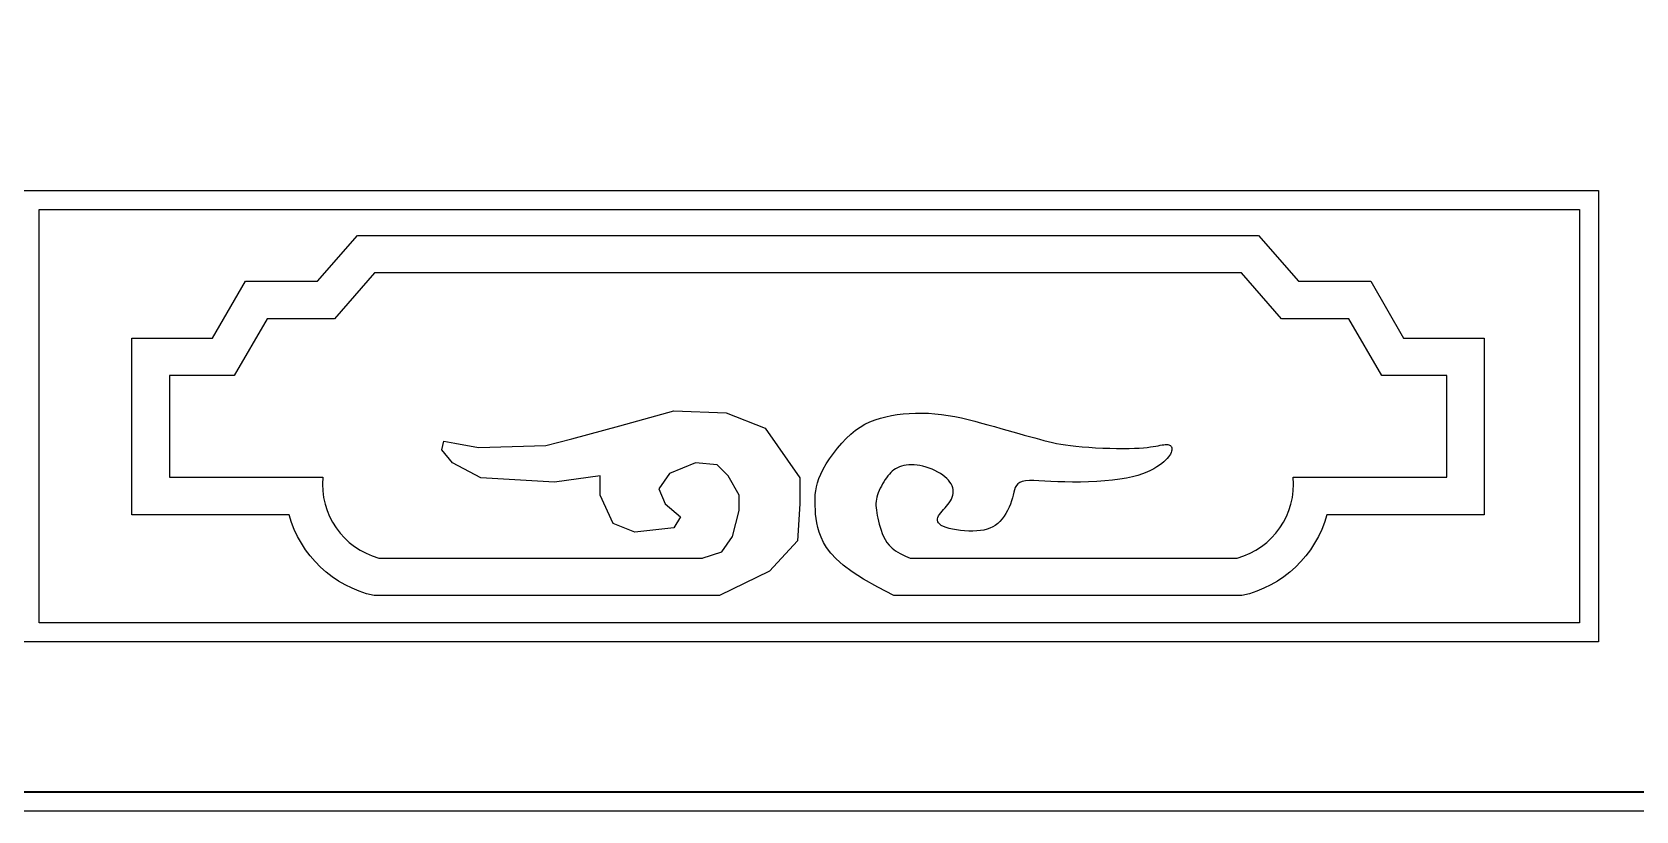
# Model space of a CAD drawing. Extents: x -66030 to 95157, y -13132 to 45879.
# Drawn here: x -30565.5 to -30253.2, y 31865.1 to 32016.7 of the extents above; entities that cross this region are included whole.
import ezdxf

# ---------------------------------------------------------------- set-up
doc = ezdxf.new("R2010")
doc.units = 0
doc.header["$LTSCALE"] = 100
doc.header["$MEASUREMENT"] = 0
for name, color, linetype in [('3', 11, 'CONTINUOUS'), ('4', 121, 'CONTINUOUS'), ('7', 105, 'CONTINUOUS')]:
    doc.layers.add(name, color=color, linetype=linetype)

msp = doc.modelspace()

# ---------------------------------------------------------------- linework, layer by layer
at = {"layer": '3', "color": 2}
msp.add_line((-66009.4, 31868.93), (90872.97, 31868.93), dxfattribs=at)
at = {"layer": '3'}
msp.add_lwpolyline([(-30593.38, 32734.98), (-30593.38, 31868.79), (-30234.94, 31868.79), (-30234.94, 32752.59)], dxfattribs=at)
msp.add_lwpolyline([(-30564.12, 31901.7), (-30564.12, 31982.17), (-30264.2, 31982.17), (-30264.2, 31901.7)], close=True, dxfattribs=at)
at = {"layer": '4'}
msp.add_lwpolyline([(-30597.03, 32736.13), (-30597.03, 31865.13), (-30231.28, 31865.13), (-30231.28, 32751.66)], dxfattribs=at)
msp.add_lwpolyline([(-30567.77, 31898.05), (-30567.77, 31985.83), (-30260.54, 31985.83), (-30260.54, 31898.05)], close=True, dxfattribs=at)
at = {"layer": '7'}
msp.add_lwpolyline([(-30435.05, 31914.31), (-30431.24, 31915.57), (-30429.13, 31918.53), (-30427.86, 31923.59), (-30427.86, 31926.55), (-30429.98, 31930.35), (-30432.09, 31932.46), (-30436.31, 31932.88), (-30441.38, 31930.77), (-30443.5, 31927.81), (-30442.23, 31924.86), (-30439.27, 31922.33), (-30440.54, 31920.22), (-30448.14, 31919.37), (-30452.37, 31921.06), (-30454.9, 31926.55), (-30454.9, 31930.35), (-30463.78, 31929.08), (-30478.14, 31929.92), (-30483.63, 31932.88), (-30485.75, 31935.41), (-30485.32, 31937.1), (-30483.21, 31936.68), (-30478.56, 31935.83), (-30465.47, 31936.26), (-30460.4, 31937.52), (-30451.1, 31940.05), (-30440.54, 31943.01), (-30430.4, 31942.59), (-30422.79, 31939.63), (-30416.03, 31929.92), (-30416.03, 31924.86), (-30416.46, 31917.68), (-30421.95, 31911.77), (-30431.69, 31907.02), (-30498.89, 31907.02, -0.276338), (-30515.47, 31922.74), (-30546.1, 31922.74), (-30546.1, 31957.15), (-30530.36, 31957.15), (-30523.98, 31968.2), (-30509.94, 31968.2), (-30502.15, 31977.12), (-30326.72, 31977.12), (-30318.92, 31968.2), (-30304.88, 31968.2), (-30298.5, 31957.15), (-30282.77, 31957.15), (-30282.77, 31922.74), (-30313.39, 31922.74, -0.276338), (-30329.98, 31907.02), (-30397.74, 31907.02), (-30400.87, 31908.64), (-30403.61, 31910.21), (-30405.83, 31911.64), (-30407.59, 31912.95), (-30408.96, 31914.16), (-30410.01, 31915.29), (-30410.81, 31916.36), (-30411.42, 31917.38), (-30411.89, 31918.38), (-30412.26, 31919.34), (-30412.54, 31920.28), (-30412.74, 31921.18), (-30412.87, 31922.06), (-30412.95, 31922.9), (-30413, 31923.72), (-30413.03, 31924.5), (-30413.04, 31925.25), (-30413.04, 31925.98), (-30413.01, 31926.7), (-30412.93, 31927.43), (-30412.8, 31928.18), (-30412.6, 31928.97), (-30412.31, 31929.8), (-30411.94, 31930.68), (-30411.46, 31931.64), (-30410.88, 31932.64), (-30410.23, 31933.67), (-30409.5, 31934.7), (-30408.71, 31935.72), (-30407.88, 31936.7), (-30407.01, 31937.62), (-30406.12, 31938.46), (-30405.21, 31939.19), (-30404.28, 31939.83), (-30403.34, 31940.38), (-30402.37, 31940.84), (-30401.38, 31941.24), (-30400.35, 31941.57), (-30399.3, 31941.84), (-30398.21, 31942.07), (-30397.08, 31942.25), (-30395.91, 31942.4), (-30394.72, 31942.49), (-30393.49, 31942.55), (-30392.25, 31942.56), (-30390.99, 31942.52), (-30389.71, 31942.43), (-30388.42, 31942.29), (-30387.12, 31942.1), (-30385.82, 31941.86), (-30384.52, 31941.59), (-30383.23, 31941.28), (-30381.94, 31940.96), (-30380.66, 31940.61), (-30379.4, 31940.26), (-30378.15, 31939.91), (-30376.92, 31939.56), (-30375.72, 31939.22), (-30374.55, 31938.9), (-30373.41, 31938.58), (-30372.32, 31938.28), (-30371.28, 31937.99), (-30370.29, 31937.72), (-30369.36, 31937.47), (-30368.49, 31937.23), (-30367.67, 31937.02), (-30366.86, 31936.82), (-30366.05, 31936.65), (-30365.21, 31936.48), (-30364.31, 31936.34), (-30363.33, 31936.21), (-30362.26, 31936.09), (-30361.07, 31935.98), (-30359.78, 31935.89), (-30358.43, 31935.81), (-30357.06, 31935.75), (-30355.69, 31935.7), (-30354.35, 31935.67), (-30353.08, 31935.66), (-30351.91, 31935.67), (-30350.86, 31935.7), (-30349.94, 31935.75), (-30349.12, 31935.81), (-30348.4, 31935.88), (-30347.77, 31935.96), (-30347.21, 31936.04), (-30346.72, 31936.12), (-30346.27, 31936.2), (-30345.87, 31936.28), (-30345.5, 31936.34), (-30345.17, 31936.39), (-30344.88, 31936.42), (-30344.62, 31936.44), (-30344.39, 31936.43), (-30344.19, 31936.39), (-30344.02, 31936.33), (-30343.87, 31936.23), (-30343.76, 31936.11), (-30343.67, 31935.95), (-30343.62, 31935.77), (-30343.6, 31935.57), (-30343.61, 31935.35), (-30343.66, 31935.11), (-30343.75, 31934.85), (-30343.87, 31934.58), (-30344.04, 31934.3), (-30344.25, 31934.01), (-30344.51, 31933.7), (-30344.81, 31933.39), (-30345.16, 31933.07), (-30345.56, 31932.74), (-30346.01, 31932.4), (-30346.52, 31932.06), (-30347.09, 31931.72), (-30347.73, 31931.38), (-30348.46, 31931.05), (-30349.28, 31930.73), (-30350.21, 31930.43), (-30351.26, 31930.15), (-30352.44, 31929.91), (-30353.74, 31929.7), (-30355.16, 31929.52), (-30356.66, 31929.37), (-30358.21, 31929.26), (-30359.79, 31929.18), (-30361.37, 31929.13), (-30362.92, 31929.12), (-30364.41, 31929.14), (-30365.82, 31929.18), (-30367.14, 31929.25), (-30368.35, 31929.32), (-30369.46, 31929.38), (-30370.46, 31929.42), (-30371.34, 31929.42), (-30372.1, 31929.37), (-30372.72, 31929.25), (-30373.21, 31929.06), (-30373.58, 31928.79), (-30373.87, 31928.46), (-30374.07, 31928.07), (-30374.23, 31927.62), (-30374.37, 31927.13), (-30374.5, 31926.6), (-30374.64, 31926.03), (-30374.82, 31925.44), (-30375.04, 31924.83), (-30375.3, 31924.22), (-30375.59, 31923.62), (-30375.91, 31923.03), (-30376.27, 31922.47), (-30376.65, 31921.95), (-30377.06, 31921.47), (-30377.5, 31921.06), (-30377.97, 31920.7), (-30378.47, 31920.39), (-30379.01, 31920.14), (-30379.58, 31919.93), (-30380.2, 31919.78), (-30380.87, 31919.67), (-30381.58, 31919.6), (-30382.34, 31919.57), (-30383.14, 31919.58), (-30383.95, 31919.62), (-30384.76, 31919.7), (-30385.54, 31919.8), (-30386.28, 31919.93), (-30386.96, 31920.09), (-30387.56, 31920.27), (-30388.07, 31920.46), (-30388.48, 31920.68), (-30388.79, 31920.91), (-30389.03, 31921.16), (-30389.18, 31921.41), (-30389.25, 31921.68), (-30389.24, 31921.96), (-30389.17, 31922.25), (-30389.03, 31922.54), (-30388.84, 31922.84), (-30388.6, 31923.14), (-30388.33, 31923.46), (-30388.05, 31923.77), (-30387.75, 31924.1), (-30387.46, 31924.43), (-30387.18, 31924.77), (-30386.93, 31925.11), (-30386.71, 31925.46), (-30386.52, 31925.82), (-30386.36, 31926.18), (-30386.25, 31926.54), (-30386.18, 31926.91), (-30386.16, 31927.28), (-30386.18, 31927.65), (-30386.26, 31928.02), (-30386.39, 31928.38), (-30386.57, 31928.75), (-30386.8, 31929.11), (-30387.08, 31929.46), (-30387.41, 31929.81), (-30387.78, 31930.15), (-30388.21, 31930.47), (-30388.67, 31930.78), (-30389.18, 31931.08), (-30389.72, 31931.36), (-30390.28, 31931.61), (-30390.86, 31931.84), (-30391.45, 31932.03), (-30392.05, 31932.2), (-30392.63, 31932.33), (-30393.2, 31932.42), (-30393.76, 31932.47), (-30394.3, 31932.48), (-30394.82, 31932.46), (-30395.32, 31932.41), (-30395.79, 31932.33), (-30396.23, 31932.21), (-30396.65, 31932.07), (-30397.03, 31931.9), (-30397.38, 31931.7), (-30397.71, 31931.48), (-30398.02, 31931.23), (-30398.31, 31930.96), (-30398.59, 31930.66), (-30398.86, 31930.33), (-30399.12, 31929.97), (-30399.39, 31929.59), (-30399.65, 31929.19), (-30399.9, 31928.77), (-30400.15, 31928.34), (-30400.37, 31927.91), (-30400.57, 31927.47), (-30400.75, 31927.03), (-30400.9, 31926.61), (-30401.02, 31926.19), (-30401.11, 31925.78), (-30401.17, 31925.38), (-30401.2, 31924.96), (-30401.2, 31924.54), (-30401.18, 31924.11), (-30401.13, 31923.65), (-30401.06, 31923.16), (-30400.98, 31922.64), (-30400.87, 31922.1), (-30400.74, 31921.53), (-30400.59, 31920.95), (-30400.41, 31920.35), (-30400.21, 31919.75), (-30399.98, 31919.14), (-30399.72, 31918.55), (-30399.43, 31917.96), (-30399.07, 31917.38), (-30398.64, 31916.81), (-30398.08, 31916.25), (-30397.38, 31915.71), (-30396.52, 31915.19), (-30395.45, 31914.68), (-30394.53, 31914.33), (-30330.86, 31914.33, 0.362461), (-30319.94, 31930.05), (-30290.08, 31930.05), (-30290.08, 31949.84), (-30302.73, 31949.84), (-30309.11, 31960.88), (-30322.24, 31960.88), (-30330.04, 31969.81), (-30498.83, 31969.81), (-30506.62, 31960.88), (-30519.76, 31960.88), (-30526.14, 31949.84), (-30538.78, 31949.84), (-30538.78, 31930.05), (-30508.93, 31930.05, 0.362461), (-30498, 31914.33), (-30434.98, 31914.33)], format="xyb", dxfattribs=at)

doc.saveas('drawing.dxf')
